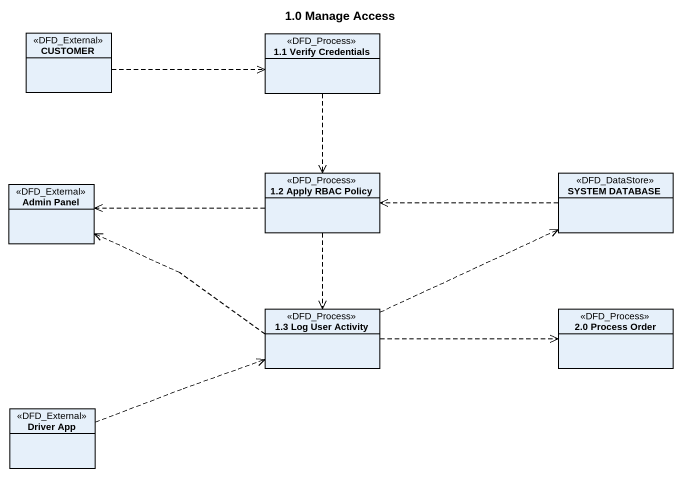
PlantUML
@startuml
title 1.0 Manage Access
hide circle
hide empty members
class CUSTOMER <<DFD_External>>
class "1.1 Verify Credentials" as c1_1_Verify_Credentials <<DFD_Process>>
class "Admin Panel" as Admin_Panel <<DFD_External>>
class "1.2 Apply RBAC Policy" as c1_2_Apply_RBAC_Policy <<DFD_Process>>
class "SYSTEM DATABASE" as SYSTEM_DATABASE <<DFD_DataStore>>
class "1.3 Log User Activity" as c1_3_Log_User_Activity <<DFD_Process>>
class "2.0 Process Order" as c2_0_Process_Order <<DFD_Process>>
class "Driver App" as Driver_App <<DFD_External>>
CUSTOMER .right.> c1_1_Verify_Credentials
c1_1_Verify_Credentials ..> c1_2_Apply_RBAC_Policy
c1_2_Apply_RBAC_Policy .left.> Admin_Panel
c1_2_Apply_RBAC_Policy ..> c1_3_Log_User_Activity
SYSTEM_DATABASE .left.> c1_2_Apply_RBAC_Policy
c1_3_Log_User_Activity .left.> Admin_Panel
c1_3_Log_User_Activity .right.> SYSTEM_DATABASE
c1_3_Log_User_Activity .right.> c2_0_Process_Order
Driver_App .right.> c1_3_Log_User_Activity
@enduml
